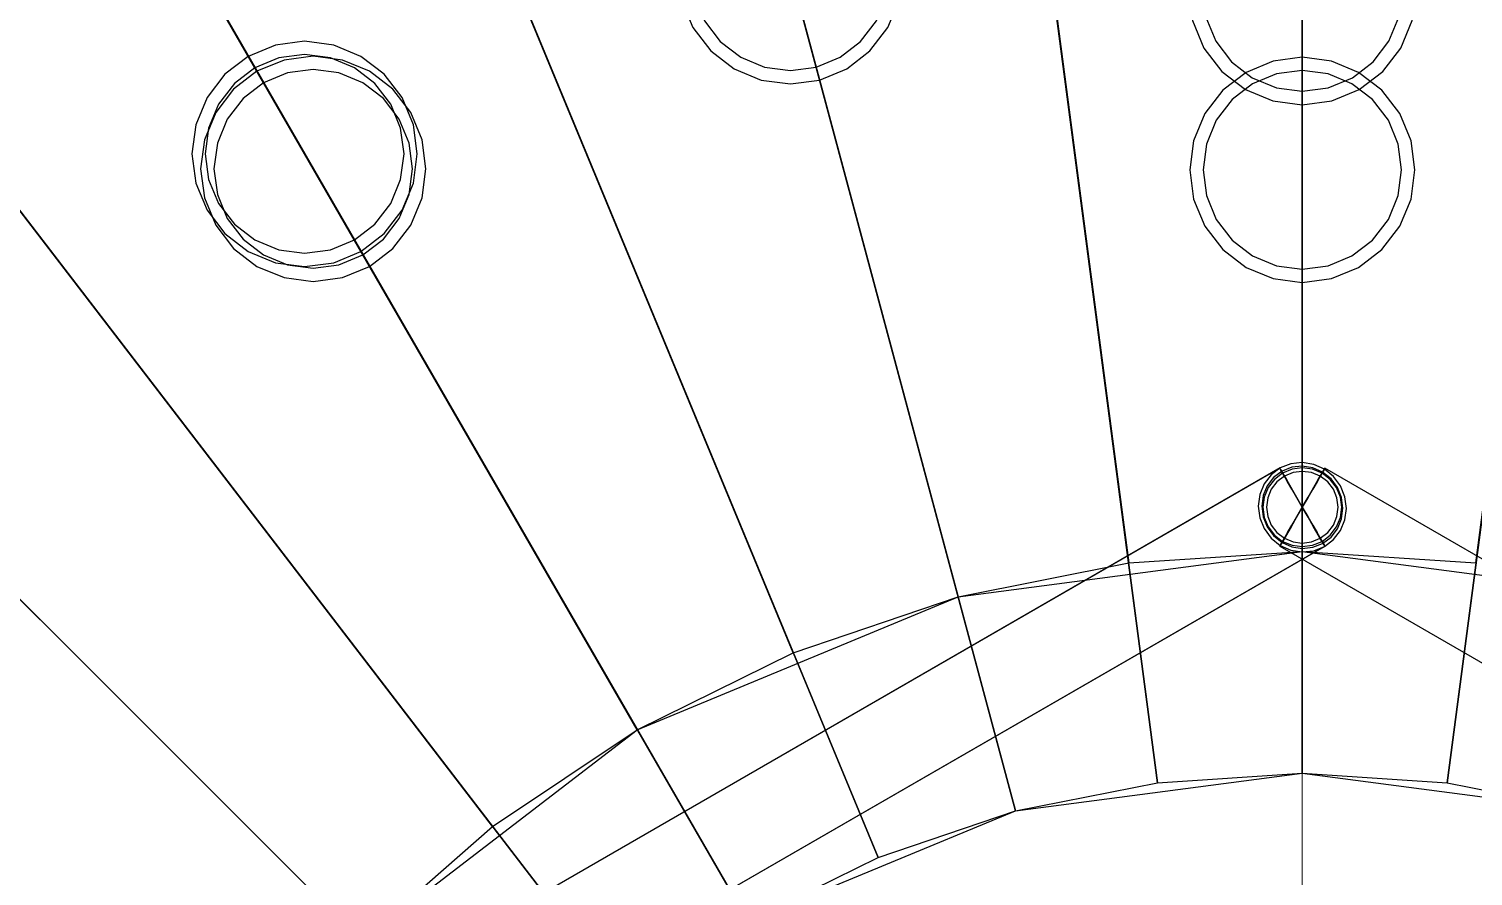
# Model space of a CAD drawing. Header units: millimetres. Extents: x -52000 to 54854, y -52000 to 53750.
# Drawn here: x -5744 to 770, y 4536 to 8358 of the extents above; entities that cross this region are included whole.
import ezdxf

# ---------------------------------------------------------------- set-up
doc = ezdxf.new("R2010")
doc.units = ezdxf.units.MM
for name, color, linetype, lineweight in [('D-BMK-AXIS', 7, 'Continuous', 13), ('D-STR-DECK', 7, 'Continuous', 25), ('D-STR-STRC', 7, 'Continuous', 25)]:
    doc.layers.add(name, color=color, linetype=linetype, lineweight=lineweight)

msp = doc.modelspace()

# ---------------------------------------------------------------- linework, layer by layer
at = {"layer": 'D-BMK-AXIS'}
msp.add_line((0, -24500), (0, 48000), dxfattribs=at)
at = {"layer": 'D-STR-DECK'}
for points in [[(0, 6000), (0, 28900), (-3772.2, 28652.8), (-783.2, 5948.7)], [(783.2, 5948.7), (3772.2, 28652.8), (0, 28900), (0, 6000)], [(-783.2, 5948.7), (-3772.2, 28652.8), (-7479.9, 27915.3), (-1552.9, 5795.6)], [(-1552.9, 5795.6), (-7479.9, 27915.3), (-11059.6, 26700.1), (-2296.1, 5543.3)], [(-2296.1, 5543.3), (-11059.6, 26700.1), (-14450, 25028.1), (-3000, 5196.2)], [(-3000, 5196.2), (-14450, 25028.1), (-17593.2, 22927.9), (-3652.6, 4760.1)], [(0, 6000), (0, 23500), (-3067.4, 23299), (-783.2, 5948.7)], [(783.2, 5948.7), (3067.4, 23299), (0, 23500), (0, 6000)], [(-783.2, 5948.7), (-3067.4, 23299), (-6082.2, 22699.3), (-1552.9, 5795.6)], [(-3652.6, 4760.1), (-17593.2, 22927.9), (-20435.4, 20435.4), (-4242.6, 4242.6)], [(-1552.9, 5795.6), (-6082.2, 22699.3), (-8993.1, 21711.2), (-2296.1, 5543.3)], [(0, 6000), (0, 21778.4), (-2842.6, 21592), (-783.2, 5948.7)], [(783.2, 5948.7), (2842.6, 21592), (0, 21778.4), (0, 6000)], [(-2296.1, 5543.3), (-8993.1, 21711.2), (-11750, 20351.6), (-3000, 5196.2)], [(-783.2, 5948.7), (-2842.6, 21592), (-5636.7, 21036.3), (-1552.9, 5795.6)], [(-1552.9, 5795.6), (-5636.7, 21036.3), (-8334.2, 20120.6), (-2296.1, 5543.3)], [(-4242.6, 4242.6), (-20435.4, 20435.4), (-22927.9, 17593.2), (-4760.1, 3652.6)], [(-3000, 5196.2), (-11750, 20351.6), (-14305.9, 18643.8), (-3652.6, 4760.1)], [(-2296.1, 5543.3), (-8334.2, 20120.6), (-10889.2, 18860.6), (-3000, 5196.2)], [(0, 6000), (0, 20056.7), (-2617.9, 19885.1), (-783.2, 5948.7)], [(783.2, 5948.7), (2617.9, 19885.1), (0, 20056.7), (0, 6000)], [(-783.2, 5948.7), (-2617.9, 19885.1), (-5191.1, 19373.3), (-1552.9, 5795.6)], [(-1552.9, 5795.6), (-5191.1, 19373.3), (-7675.4, 18530), (-2296.1, 5543.3)], [(-3000, 5196.2), (-10889.2, 18860.6), (-13257.8, 17277.9), (-3652.6, 4760.1)], [(0, 5000), (0, 18800), (-2453.9, 18639.2), (-652.6, 4957.2)], [(652.6, 4957.2), (2453.9, 18639.2), (0, 18800), (0, 5000)], [(-3652.6, 4760.1), (-14305.9, 18643.8), (-16617, 16617), (-4242.6, 4242.6)], [(-652.6, 4957.2), (-2453.9, 18639.2), (-4865.8, 18159.4), (-1294.1, 4829.6)], [(1294.1, 4829.6), (4865.8, 18159.4), (2453.9, 18639.2), (652.6, 4957.2)], [(-2296.1, 5543.3), (-7675.4, 18530), (-10028.4, 17369.6), (-3000, 5196.2)], [(-1294.1, 4829.6), (-4865.8, 18159.4), (-7194.4, 17368.9), (-1913.4, 4619.4)], [(-3000, 5196.2), (-10028.4, 17369.6), (-12209.8, 15912.1), (-3652.6, 4760.1)], [(-1913.4, 4619.4), (-7194.4, 17368.9), (-9400, 16281.3), (-2500, 4330.1)], [(-3652.6, 4760.1), (-13257.8, 17277.9), (-15399.6, 15399.6), (-4242.6, 4242.6)], [(0, 5000), (0, 17200), (-2245.1, 17052.9), (-652.6, 4957.2)], [(652.6, 4957.2), (2245.1, 17052.9), (0, 17200), (0, 5000)], [(-652.6, 4957.2), (-2245.1, 17052.9), (-4451.7, 16613.9), (-1294.1, 4829.6)], [(1294.1, 4829.6), (4451.7, 16613.9), (2245.1, 17052.9), (652.6, 4957.2)], [(-4242.6, 4242.6), (-16617, 16617), (-18643.8, 14305.9), (-4760.1, 3652.6)], [(-1294.1, 4829.6), (-4451.7, 16613.9), (-6582.2, 15890.7), (-1913.4, 4619.4)], [(-2500, 4330.1), (-9400, 16281.3), (-11444.7, 14915), (-3043.8, 3966.8)], [(0, 6000), (0, 16000), (-4141.1, 15454.8), (-1552.9, 5795.6)], [(1552.9, 5795.6), (4141.1, 15454.8), (0, 16000), (0, 6000)], [(-3652.6, 4760.1), (-12209.8, 15912.1), (-14182.2, 14182.2), (-4242.6, 4242.6)], [(-1913.4, 4619.4), (-6582.2, 15890.7), (-8600, 14895.6), (-2500, 4330.1)], [(0, 5000), (0, 15600), (-2036.2, 15466.5), (-652.6, 4957.2)], [(652.6, 4957.2), (2036.2, 15466.5), (0, 15600), (0, 5000)], [(-1552.9, 5795.6), (-4141.1, 15454.8), (-8000, 13856.4), (-3000, 5196.2)], [(-652.6, 4957.2), (-2036.2, 15466.5), (-4037.6, 15068.4), (-1294.1, 4829.6)], [(1294.1, 4829.6), (4037.6, 15068.4), (2036.2, 15466.5), (652.6, 4957.2)], [(-4242.6, 4242.6), (-15399.6, 15399.6), (-17277.9, 13257.8), (-4760.1, 3652.6)], [(-1294.1, 4829.6), (-4037.6, 15068.4), (-5969.9, 14412.5), (-1913.4, 4619.4)], [(-3043.8, 3966.8), (-11444.7, 14915), (-13293.6, 13293.6), (-3535.5, 3535.5)], [(-2500, 4330.1), (-8600, 14895.6), (-10470.7, 13645.7), (-3043.8, 3966.8)], [(-1913.4, 4619.4), (-5969.9, 14412.5), (-7800, 13510), (-2500, 4330.1)], [(-4242.6, 4242.6), (-14182.2, 14182.2), (-15912.1, 12209.8), (-4760.1, 3652.6)], [(-3000, 5196.2), (-8000, 13856.4), (-11313.7, 11313.7), (-4242.6, 4242.6)], [(-3043.8, 3966.8), (-10470.7, 13645.7), (-12162.2, 12162.2), (-3535.5, 3535.5)], [(-2500, 4330.1), (-7800, 13510), (-9496.7, 12376.3), (-3043.8, 3966.8)], [(-3535.5, 3535.5), (-13293.6, 13293.6), (-14915, 11444.7), (-3966.8, 3043.8)], [(-3043.8, 3966.8), (-9496.7, 12376.3), (-11030.9, 11030.9), (-3535.5, 3535.5)], [(-3535.5, 3535.5), (-12162.2, 12162.2), (-13645.7, 10470.7), (-3966.8, 3043.8)], [(0, 5000), (0, 12000), (-3105.8, 11591.1), (-1294.1, 4829.6)], [(1294.1, 4829.6), (3105.8, 11591.1), (0, 12000), (0, 5000)], [(-1294.1, 4829.6), (-3105.8, 11591.1), (-6000, 10392.3), (-2500, 4330.1)], [(-4242.6, 4242.6), (-11313.7, 11313.7), (-13856.4, 8000), (-5196.2, 3000)], [(-3535.5, 3535.5), (-11030.9, 11030.9), (-12376.3, 9496.7), (-3966.8, 3043.8)], [(-2500, 4330.1), (-6000, 10392.3), (-8485.3, 8485.3), (-3535.5, 3535.5)], [(-3535.5, 3535.5), (-8485.3, 8485.3), (-10392.3, 6000), (-4330.1, 2500)]]:
    msp.add_lwpolyline(points, close=True, dxfattribs=at)
at = {"layer": 'D-STR-STRC'}
for points in [[(-1801.2, 8618.2), (-1818.6, 8749.7), (-1869.3, 8872.2), (-1950, 8977.4), (-2055.2, 9058.1), (-2177.8, 9108.9), (-2309.2, 9126.2), (-2440.7, 9108.9), (-2563.2, 9058.1), (-2668.5, 8977.4), (-2749.2, 8872.2), (-2799.9, 8749.7), (-2817.2, 8618.2), (-2799.9, 8486.7), (-2749.2, 8364.2), (-2668.5, 8259), (-2563.2, 8178.3), (-2440.7, 8127.5), (-2309.2, 8110.2), (-2177.8, 8127.5), (-2055.2, 8178.3), (-1950, 8259), (-1869.3, 8364.2), (-1818.6, 8486.7)], [(-1861.2, 8618.2), (-1876.5, 8734.2), (-1921.3, 8842.2), (-1992.5, 8935), (-2085.2, 9006.2), (-2193.3, 9050.9), (-2309.2, 9066.2), (-2425.2, 9050.9), (-2533.2, 9006.2), (-2626, 8935), (-2697.2, 8842.2), (-2742, 8734.2), (-2757.2, 8618.2), (-2742, 8502.3), (-2697.2, 8394.2), (-2626, 8301.4), (-2533.2, 8230.2), (-2425.2, 8185.5), (-2309.2, 8170.2), (-2193.3, 8185.5), (-2085.2, 8230.2), (-1992.5, 8301.4), (-1921.3, 8394.2), (-1876.5, 8502.3)], [(513.1, 8528.6), (495.6, 8661.4), (444.3, 8785.1), (362.8, 8891.4), (256.5, 8972.9), (132.8, 9024.2), (0, 9041.6), (-132.8, 9024.2), (-256.5, 8972.9), (-362.8, 8891.4), (-444.3, 8785.1), (-495.6, 8661.4), (-513.1, 8528.6), (-495.6, 8395.8), (-444.3, 8272), (-362.8, 8165.8), (-256.5, 8084.2), (-132.8, 8033), (0, 8015.5), (132.8, 8033), (256.5, 8084.2), (362.8, 8165.8), (444.3, 8272), (495.6, 8395.8)], [(513.1, 8528.6), (495.6, 8661.4), (444.3, 8785.1), (362.8, 8891.4), (256.5, 8972.9), (132.8, 9024.2), (0, 9041.6), (-132.8, 9024.2), (-256.5, 8972.9), (-362.8, 8891.4), (-444.3, 8785.1), (-495.6, 8661.4), (-513.1, 8528.6), (-495.6, 8395.8), (-444.3, 8272), (-362.8, 8165.8), (-256.5, 8084.2), (-132.8, 8033), (0, 8015.5), (132.8, 8033), (256.5, 8084.2), (362.8, 8165.8), (444.3, 8272), (495.6, 8395.8)], [(451.3, 8528.6), (435.9, 8645.4), (390.8, 8754.2), (319.1, 8847.7), (225.7, 8919.4), (116.8, 8964.5), (0, 8979.9), (-116.8, 8964.5), (-225.7, 8919.4), (-319.1, 8847.7), (-390.8, 8754.2), (-435.9, 8645.4), (-451.3, 8528.6), (-435.9, 8411.8), (-390.8, 8302.9), (-319.1, 8209.4), (-225.7, 8137.7), (-116.8, 8092.6), (0, 8077.3), (116.8, 8092.6), (225.7, 8137.7), (319.1, 8209.4), (390.8, 8302.9), (435.9, 8411.8)], [(451.3, 8528.6), (435.9, 8645.4), (390.8, 8754.2), (319.1, 8847.7), (225.7, 8919.4), (116.8, 8964.5), (0, 8979.9), (-116.8, 8964.5), (-225.7, 8919.4), (-319.1, 8847.7), (-390.8, 8754.2), (-435.9, 8645.4), (-451.3, 8528.6), (-435.9, 8411.8), (-390.8, 8302.9), (-319.1, 8209.4), (-225.7, 8137.7), (-116.8, 8092.6), (0, 8077.3), (116.8, 8092.6), (225.7, 8137.7), (319.1, 8209.4), (390.8, 8302.9), (435.9, 8411.8)], [(-3991.8, 7794.2), (-4009.1, 7925.8), (-4059.9, 8048.3), (-4140.7, 8153.6), (-4245.9, 8234.3), (-4368.5, 8285.1), (-4500, 8302.4), (-4631.5, 8285.1), (-4754.1, 8234.3), (-4859.3, 8153.6), (-4940.1, 8048.3), (-4990.9, 7925.8), (-5008.2, 7794.2), (-4990.9, 7662.7), (-4940.1, 7540.1), (-4859.3, 7434.9), (-4754.1, 7354.1), (-4631.5, 7303.4), (-4500, 7286), (-4368.5, 7303.4), (-4245.9, 7354.1), (-4140.7, 7434.9), (-4059.9, 7540.1), (-4009.1, 7662.7)], [(-3991.8, 7794.2), (-4009.1, 7925.8), (-4059.9, 8048.3), (-4140.7, 8153.6), (-4245.9, 8234.3), (-4368.5, 8285.1), (-4500, 8302.4), (-4631.5, 8285.1), (-4754.1, 8234.3), (-4859.3, 8153.6), (-4940.1, 8048.3), (-4990.9, 7925.8), (-5008.2, 7794.2), (-4990.9, 7662.7), (-4940.1, 7540.1), (-4859.3, 7434.9), (-4754.1, 7354.1), (-4631.5, 7303.4), (-4500, 7286), (-4368.5, 7303.4), (-4245.9, 7354.1), (-4140.7, 7434.9), (-4059.9, 7540.1), (-4009.1, 7662.7)], [(-3953.1, 7726.9), (-3970.4, 7858.4), (-4021.2, 7980.9), (-4101.9, 8086.1), (-4207.1, 8166.8), (-4329.6, 8217.6), (-4461.1, 8234.9), (-4592.6, 8217.6), (-4715.1, 8166.8), (-4820.3, 8086.1), (-4901.1, 7980.9), (-4951.8, 7858.4), (-4969.1, 7726.9), (-4951.8, 7595.4), (-4901.1, 7472.9), (-4820.3, 7367.7), (-4715.1, 7286.9), (-4592.6, 7236.2), (-4461.1, 7218.9), (-4329.6, 7236.2), (-4207.1, 7286.9), (-4101.9, 7367.7), (-4021.2, 7472.9), (-3970.4, 7595.4)], [(-4051.7, 7794.2), (-4066.9, 7910.3), (-4111.7, 8018.4), (-4183, 8111.3), (-4275.8, 8182.5), (-4384, 8227.3), (-4500, 8242.6), (-4616, 8227.3), (-4724.2, 8182.5), (-4817, 8111.3), (-4888.3, 8018.4), (-4933.1, 7910.3), (-4948.3, 7794.2), (-4933.1, 7678.2), (-4888.3, 7570.1), (-4817, 7477.2), (-4724.2, 7406), (-4616, 7361.2), (-4500, 7345.9), (-4384, 7361.2), (-4275.8, 7406), (-4183, 7477.2), (-4111.7, 7570.1), (-4066.9, 7678.2)], [(-4051.7, 7794.2), (-4066.9, 7910.3), (-4111.7, 8018.4), (-4183, 8111.3), (-4275.8, 8182.5), (-4384, 8227.3), (-4500, 8242.6), (-4616, 8227.3), (-4724.2, 8182.5), (-4817, 8111.3), (-4888.3, 8018.4), (-4933.1, 7910.3), (-4948.3, 7794.2), (-4933.1, 7678.2), (-4888.3, 7570.1), (-4817, 7477.2), (-4724.2, 7406), (-4616, 7361.2), (-4500, 7345.9), (-4384, 7361.2), (-4275.8, 7406), (-4183, 7477.2), (-4111.7, 7570.1), (-4066.9, 7678.2)], [(508, 7722.2), (490.7, 7853.7), (439.9, 7976.2), (359.2, 8081.4), (254, 8162.2), (131.5, 8212.9), (0, 8230.2), (-131.5, 8212.9), (-254, 8162.2), (-359.2, 8081.4), (-439.9, 7976.2), (-490.7, 7853.7), (-508, 7722.2), (-490.7, 7590.7), (-439.9, 7468.2), (-359.2, 7363), (-254, 7282.3), (-131.5, 7231.5), (0, 7214.2), (131.5, 7231.5), (254, 7282.3), (359.2, 7363), (439.9, 7468.2), (490.7, 7590.7)], [(-4013.1, 7726.9), (-4028.4, 7842.8), (-4073.1, 7950.9), (-4144.3, 8043.7), (-4237.1, 8114.9), (-4345.2, 8159.6), (-4461.1, 8174.9), (-4577.1, 8159.6), (-4685.1, 8114.9), (-4777.9, 8043.7), (-4849.1, 7950.9), (-4893.8, 7842.8), (-4909.1, 7726.9), (-4893.8, 7610.9), (-4849.1, 7502.9), (-4777.9, 7410.1), (-4685.1, 7338.9), (-4577.1, 7294.1), (-4461.1, 7278.9), (-4345.2, 7294.1), (-4237.1, 7338.9), (-4144.3, 7410.1), (-4073.1, 7502.9), (-4028.4, 7610.9)], [(448, 7722.2), (432.7, 7838.2), (388, 7946.2), (316.8, 8039), (224, 8110.2), (116, 8155), (0, 8170.2), (-116, 8155), (-224, 8110.2), (-316.8, 8039), (-388, 7946.2), (-432.7, 7838.2), (-448, 7722.2), (-432.7, 7606.3), (-388, 7498.2), (-316.8, 7405.4), (-224, 7334.2), (-116, 7289.5), (0, 7274.2), (116, 7289.5), (224, 7334.2), (316.8, 7405.4), (388, 7498.2), (432.7, 7606.3)], [(0, 6401.7), (-51.4, 6396.1), (-99.4, 6377.2), (-140.5, 6346.3), (-172.1, 6305.3), (-192, 6257.2), (-198.7, 6205.2), (-192, 6152.8), (-172.1, 6103.7), (-140.5, 6061.1), (-99.4, 6028), (-51.4, 6006.6), (0, 5998.3), (51.4, 6003.9), (99.4, 6022.8), (140.5, 6053.7), (172.1, 6094.7), (192, 6142.8), (198.7, 6194.8), (192, 6247.2), (172.1, 6296.3), (140.5, 6338.9), (99.4, 6372), (51.4, 6393.4)], [(0, 6401.7), (-51.4, 6396.1), (-99.4, 6377.2), (-140.5, 6346.3), (-172.1, 6305.3), (-192, 6257.2), (-198.7, 6205.2), (-192, 6152.8), (-172.1, 6103.7), (-140.5, 6061.1), (-99.4, 6028), (-51.4, 6006.6), (0, 5998.3), (51.4, 6003.9), (99.4, 6022.8), (140.5, 6053.7), (172.1, 6094.7), (192, 6142.8), (198.7, 6194.8), (192, 6247.2), (172.1, 6296.3), (140.5, 6338.9), (99.4, 6372), (51.4, 6393.4)], [(0, 6385.8), (-47.4, 6380.7), (-91.5, 6363.3), (-129.5, 6334.8), (-158.6, 6297), (-176.8, 6252.7), (-183.1, 6204.8), (-176.8, 6156.6), (-158.6, 6111.3), (-129.5, 6072), (-91.5, 6041.5), (-47.4, 6021.8), (0, 6014.2), (47.4, 6019.3), (91.5, 6036.7), (129.5, 6065.2), (158.6, 6103), (176.8, 6147.3), (183.1, 6195.2), (176.8, 6243.4), (158.6, 6288.7), (129.5, 6328), (91.5, 6358.5), (47.4, 6378.2)], [(0, 6385.8), (-47.4, 6380.7), (-91.5, 6363.3), (-129.5, 6334.8), (-158.6, 6297), (-176.8, 6252.7), (-183.1, 6204.8), (-176.8, 6156.6), (-158.6, 6111.3), (-129.5, 6072), (-91.5, 6041.5), (-47.4, 6021.8), (0, 6014.2), (47.4, 6019.3), (91.5, 6036.7), (129.5, 6065.2), (158.6, 6103), (176.8, 6147.3), (183.1, 6195.2), (176.8, 6243.4), (158.6, 6288.7), (129.5, 6328), (91.5, 6358.5), (47.4, 6378.2)], [(-5471, 3276), (-5267.8, 2924), (101.6, 6024), (-101.6, 6376)], [(-5471, 3276), (-5267.8, 2924), (101.6, 6024), (-101.6, 6376)], [(177.8, 6200), (171.7, 6246), (154, 6288.9), (125.7, 6325.7), (88.9, 6354), (46, 6371.7), (0, 6377.8), (-46, 6371.7), (-88.9, 6354), (-125.7, 6325.7), (-154, 6288.9), (-171.7, 6246), (-177.8, 6200), (-171.7, 6154), (-154, 6111.1), (-125.7, 6074.3), (-88.9, 6046), (-46, 6028.3), (0, 6022.2), (46, 6028.3), (88.9, 6046), (125.7, 6074.3), (154, 6111.1), (171.7, 6154)], [(161.8, 6200), (156.3, 6241.9), (140.1, 6280.9), (114.4, 6314.4), (80.9, 6340.1), (41.9, 6356.3), (0, 6361.8), (-41.9, 6356.3), (-80.9, 6340.1), (-114.4, 6314.4), (-140.1, 6280.9), (-156.3, 6241.9), (-161.8, 6200), (-156.3, 6158.1), (-140.1, 6119.1), (-114.4, 6085.6), (-80.9, 6059.9), (-41.9, 6043.7), (0, 6038.2), (41.9, 6043.7), (80.9, 6059.9), (114.4, 6085.6), (140.1, 6119.1), (156.3, 6158.1)], [(-101.6, 6376), (-98.1, 6370), (-88, 6352.4), (-71.8, 6324.4), (-50.8, 6288), (-26.3, 6245.5), (0, 6200), (26.3, 6154.5), (50.8, 6112), (71.8, 6075.6), (88, 6047.6), (98.1, 6030), (101.6, 6024), (98.1, 6030), (88, 6047.6), (71.8, 6075.6), (50.8, 6112), (26.3, 6154.5), (0, 6200), (-26.3, 6245.5), (-50.8, 6288), (-71.8, 6324.4), (-88, 6352.4), (-98.1, 6370)], [(-101.6, 6024), (5267.8, 2924), (5471, 3276), (101.6, 6376)], [(101.6, 6376), (98.1, 6370), (88, 6352.4), (71.8, 6324.4), (50.8, 6288), (26.3, 6245.5), (0, 6200), (-26.3, 6154.5), (-50.8, 6112), (-71.8, 6075.6), (-88, 6047.6), (-98.1, 6030), (-101.6, 6024), (-98.1, 6030), (-88, 6047.6), (-71.8, 6075.6), (-50.8, 6112), (-26.3, 6154.5), (0, 6200), (26.3, 6245.5), (50.8, 6288), (71.8, 6324.4), (88, 6352.4), (98.1, 6370)], [(-101.6, 6376), (-98.1, 6370), (-88, 6352.4), (-71.8, 6324.4), (-50.8, 6288), (-26.3, 6245.5), (0, 6200), (26.3, 6154.5), (50.8, 6112), (71.8, 6075.6), (88, 6047.6), (98.1, 6030), (101.6, 6024), (98.1, 6030), (88, 6047.6), (71.8, 6075.6), (50.8, 6112), (26.3, 6154.5), (0, 6200), (-26.3, 6245.5), (-50.8, 6288), (-71.8, 6324.4), (-88, 6352.4), (-98.1, 6370)], [(-101.6, 6024), (5267.8, 2924), (5471, 3276), (101.6, 6376)], [(101.6, 6376), (98.1, 6370), (88, 6352.4), (71.8, 6324.4), (50.8, 6288), (26.3, 6245.5), (0, 6200), (-26.3, 6154.5), (-50.8, 6112), (-71.8, 6075.6), (-88, 6047.6), (-98.1, 6030), (-101.6, 6024), (-98.1, 6030), (-88, 6047.6), (-71.8, 6075.6), (-50.8, 6112), (-26.3, 6154.5), (0, 6200), (26.3, 6245.5), (50.8, 6288), (71.8, 6324.4), (88, 6352.4), (98.1, 6370)], [(-93.6, 6362.1), (-90.4, 6356.6), (-81.1, 6340.4), (-66.2, 6314.6), (-46.8, 6281.1), (-24.2, 6242), (0, 6200), (24.2, 6158), (46.8, 6118.9), (66.2, 6085.4), (81.1, 6059.6), (90.4, 6043.4), (93.6, 6037.9), (90.4, 6043.4), (81.1, 6059.6), (66.2, 6085.4), (46.8, 6118.9), (24.2, 6158), (0, 6200), (-24.2, 6242), (-46.8, 6281.1), (-66.2, 6314.6), (-81.1, 6340.4), (-90.4, 6356.6)], [(93.6, 6362.1), (90.4, 6356.6), (81.1, 6340.4), (66.2, 6314.6), (46.8, 6281.1), (24.2, 6242), (0, 6200), (-24.2, 6158), (-46.8, 6118.9), (-66.2, 6085.4), (-81.1, 6059.6), (-90.4, 6043.4), (-93.6, 6037.9), (-90.4, 6043.4), (-81.1, 6059.6), (-66.2, 6085.4), (-46.8, 6118.9), (-24.2, 6158), (0, 6200), (24.2, 6242), (46.8, 6281.1), (66.2, 6314.6), (81.1, 6340.4), (90.4, 6356.6)], [(-93.6, 6362.1), (-90.4, 6356.6), (-81.1, 6340.4), (-66.2, 6314.6), (-46.8, 6281.1), (-24.2, 6242), (0, 6200), (24.2, 6158), (46.8, 6118.9), (66.2, 6085.4), (81.1, 6059.6), (90.4, 6043.4), (93.6, 6037.9), (90.4, 6043.4), (81.1, 6059.6), (66.2, 6085.4), (46.8, 6118.9), (24.2, 6158), (0, 6200), (-24.2, 6242), (-46.8, 6281.1), (-66.2, 6314.6), (-81.1, 6340.4), (-90.4, 6356.6)], [(93.6, 6362.1), (90.4, 6356.6), (81.1, 6340.4), (66.2, 6314.6), (46.8, 6281.1), (24.2, 6242), (0, 6200), (-24.2, 6158), (-46.8, 6118.9), (-66.2, 6085.4), (-81.1, 6059.6), (-90.4, 6043.4), (-93.6, 6037.9), (-90.4, 6043.4), (-81.1, 6059.6), (-66.2, 6085.4), (-46.8, 6118.9), (-24.2, 6158), (0, 6200), (24.2, 6242), (46.8, 6281.1), (66.2, 6314.6), (81.1, 6340.4), (90.4, 6356.6)]]:
    msp.add_lwpolyline(points, close=True, dxfattribs=at)
msp.add_lwpolyline([(-5270, 2922.8), (99.4, 6022.8), (140.5, 6053.7), (172.1, 6094.7), (192, 6142.8), (198.7, 6194.8), (192, 6247.2), (172.1, 6296.3), (140.5, 6338.9), (99.4, 6372), (51.4, 6393.4), (0, 6401.7), (-51.4, 6396.1), (-99.4, 6377.2), (-5468.7, 3277.2)], dxfattribs=at)
msp.add_lwpolyline([(-5270, 2922.8), (99.4, 6022.8), (140.5, 6053.7), (172.1, 6094.7), (192, 6142.8), (198.7, 6194.8), (192, 6247.2), (172.1, 6296.3), (140.5, 6338.9), (99.4, 6372), (51.4, 6393.4), (0, 6401.7), (-51.4, 6396.1), (-99.4, 6377.2), (-5468.7, 3277.2)], dxfattribs=at)

doc.saveas('drawing.dxf')
